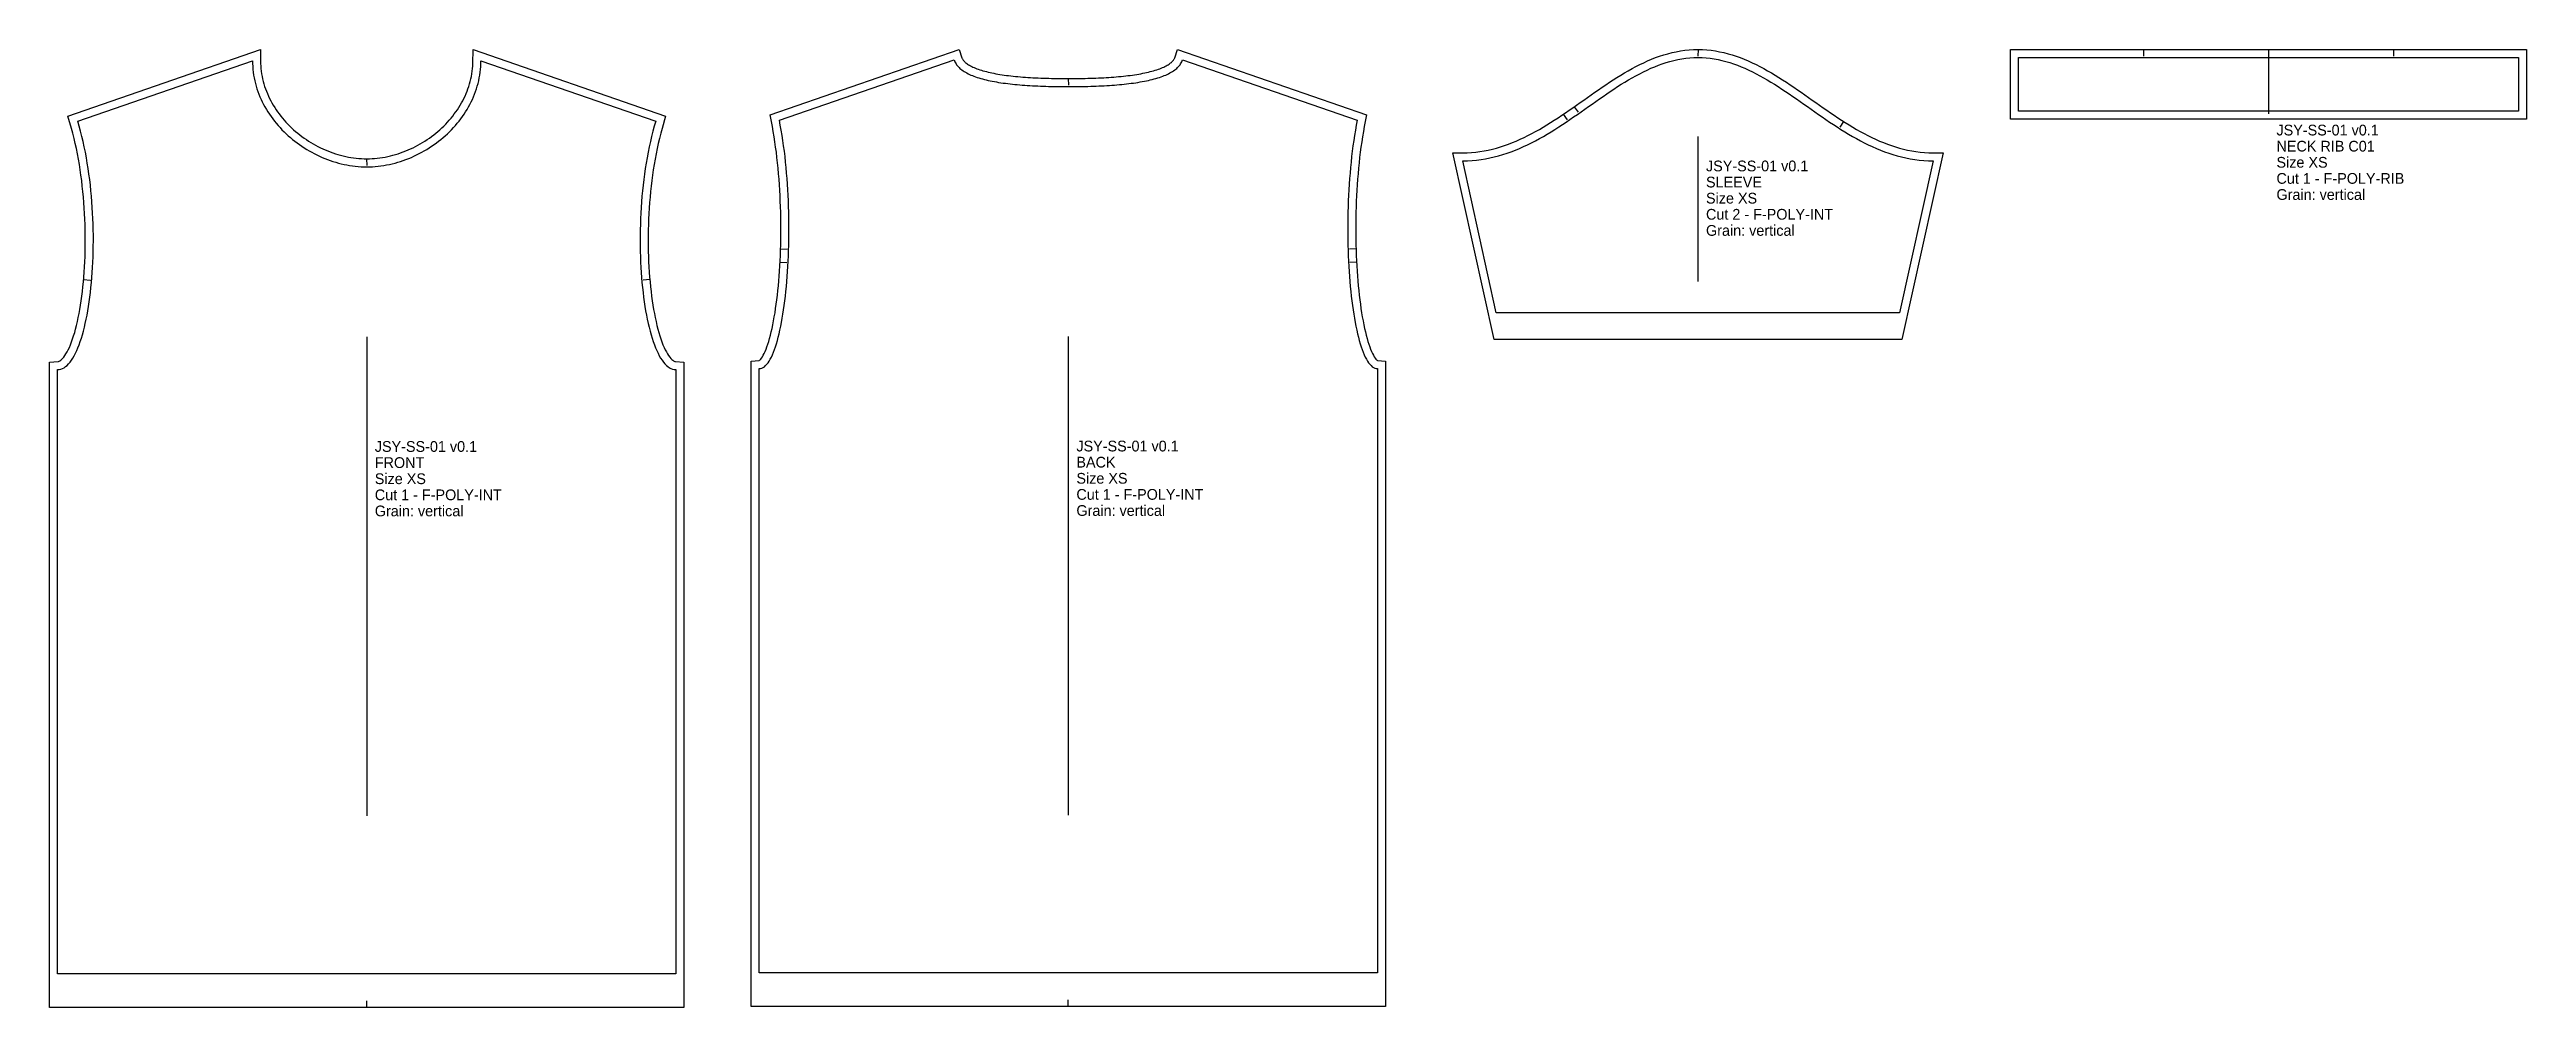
# Model space of a CAD drawing. Header units: millimetres. Extents: x 30 to 1873, y -743 to -30.
import ezdxf

# ---------------------------------------------------------------- set-up
doc = ezdxf.new("R2010")
doc.units = ezdxf.units.MM

msp = doc.modelspace()

# ---------------------------------------------------------------- linework, layer by layer
at = {"layer": '1'}
for points in [[(266, -111.38), (267.96, -111.35), (269.92, -111.27), (271.88, -111.14), (273.84, -110.95), (275.79, -110.71), (277.75, -110.42), (279.69, -110.08), (281.64, -109.68), (283.57, -109.24), (285.5, -108.75), (287.42, -108.21), (289.32, -107.62), (291.22, -106.99), (293.1, -106.31), (294.97, -105.58), (296.82, -104.81), (298.66, -103.99), (300.47, -103.13), (302.27, -102.23), (304.05, -101.29), (305.81, -100.3), (307.54, -99.28), (309.25, -98.21), (310.93, -97.11), (312.59, -95.96), (314.22, -94.78), (315.82, -93.57), (317.38, -92.32), (318.92, -91.03), (320.43, -89.71), (321.9, -88.36), (323.33, -86.97), (324.73, -85.55), (326.1, -84.11), (327.42, -82.63), (328.71, -81.12), (329.95, -79.59), (331.15, -78.03), (332.31, -76.44), (333.43, -74.82), (334.5, -73.19), (335.52, -71.52), (336.5, -69.84), (337.43, -68.13), (338.31, -66.4), (339.14, -64.65), (339.92, -62.89), (340.65, -61.1), (341.33, -59.29), (341.95, -57.47), (342.51, -55.63), (343.02, -53.77), (343.48, -51.9), (343.88, -50.01), (344.22, -48.1), (344.49, -46.19), (344.71, -44.25), (344.87, -42.31), (344.97, -40.35), (345.14, -30), (488.35, -79.57), (485.7, -88.73), (484.7, -92.41), (483.76, -96.16), (482.86, -99.95), (482.03, -103.8), (481.24, -107.69), (480.51, -111.62), (479.82, -115.58), (479.19, -119.57), (478.61, -123.6), (478.08, -127.64), (477.6, -131.7), (477.17, -135.78), (476.78, -139.87), (476.45, -143.96), (476.16, -148.05), (475.91, -152.14), (475.72, -156.23), (475.57, -160.3), (475.47, -164.35), (475.41, -168.39), (475.39, -172.4), (475.42, -176.38), (475.49, -180.33), (475.6, -184.24), (475.75, -188.11), (475.95, -191.93), (476.19, -195.7), (476.46, -199.42), (476.77, -203.08), (477.13, -206.68), (477.52, -210.2), (477.94, -213.66), (478.41, -217.04), (478.91, -220.33), (479.44, -223.54), (480, -226.67), (480.6, -229.69), (481.23, -232.62), (481.9, -235.44), (482.59, -238.15), (483.3, -240.74), (484.05, -243.21), (484.82, -245.56), (485.61, -247.78), (486.42, -249.86), (487.25, -251.8), (488.09, -253.58), (488.93, -255.21), (489.78, -256.68), (490.62, -257.97), (491.45, -259.09), (492.24, -260.04), (492.99, -260.8), (493.68, -261.38), (494.3, -261.81), (494.82, -262.09), (495.26, -262.25), (495.64, -262.34), (502, -262.81), (502, -743.38), (30, -743.38), (30, -262.81), (36.36, -262.34), (36.74, -262.25), (37.18, -262.09), (37.7, -261.81), (38.32, -261.38), (39.01, -260.8), (39.76, -260.04), (40.55, -259.09), (41.38, -257.97), (42.22, -256.68), (43.07, -255.21), (43.91, -253.58), (44.75, -251.8), (45.58, -249.86), (46.39, -247.78), (47.18, -245.56), (47.95, -243.21), (48.7, -240.74), (49.41, -238.15), (50.1, -235.44), (50.77, -232.62), (51.4, -229.69), (52, -226.67), (52.56, -223.54), (53.09, -220.33), (53.59, -217.04), (54.06, -213.66), (54.48, -210.2), (54.87, -206.68), (55.23, -203.08), (55.54, -199.42), (55.81, -195.7), (56.05, -191.93), (56.25, -188.11), (56.4, -184.24), (56.51, -180.33), (56.58, -176.38), (56.61, -172.4), (56.59, -168.39), (56.53, -164.35), (56.43, -160.3), (56.28, -156.23), (56.09, -152.14), (55.84, -148.05), (55.55, -143.96), (55.22, -139.87), (54.83, -135.78), (54.4, -131.7), (53.92, -127.64), (53.39, -123.6), (52.81, -119.57), (52.18, -115.58), (51.49, -111.62), (50.76, -107.69), (49.97, -103.8), (49.14, -99.95), (48.24, -96.16), (47.3, -92.41), (46.3, -88.73), (43.65, -79.57), (186.86, -30), (187.03, -40.35), (187.13, -42.31), (187.29, -44.25), (187.51, -46.19), (187.78, -48.1), (188.12, -50.01), (188.52, -51.9), (188.98, -53.77), (189.49, -55.63), (190.05, -57.47), (190.67, -59.29), (191.35, -61.1), (192.08, -62.89), (192.86, -64.65), (193.69, -66.4), (194.57, -68.13), (195.5, -69.84), (196.48, -71.52), (197.5, -73.19), (198.57, -74.82), (199.69, -76.44), (200.85, -78.03), (202.05, -79.59), (203.29, -81.12), (204.58, -82.63), (205.9, -84.11), (207.27, -85.55), (208.67, -86.97), (210.1, -88.36), (211.57, -89.71), (213.08, -91.03), (214.62, -92.32), (216.18, -93.57), (217.78, -94.78), (219.41, -95.96), (221.07, -97.11), (222.75, -98.21), (224.46, -99.28), (226.19, -100.3), (227.95, -101.29), (229.73, -102.23), (231.53, -103.13), (233.34, -103.99), (235.18, -104.81), (237.03, -105.58), (238.9, -106.31), (240.78, -106.99), (242.68, -107.62), (244.58, -108.21), (246.5, -108.75), (248.43, -109.24), (250.36, -109.68), (252.31, -110.08), (254.25, -110.42), (256.21, -110.71), (258.16, -110.95), (260.12, -111.14), (262.08, -111.27), (264.04, -111.35)], [(788, -51.62), (790.1, -51.62), (792.19, -51.61), (794.27, -51.59), (796.34, -51.57), (798.4, -51.54), (800.44, -51.5), (802.47, -51.45), (804.49, -51.4), (806.49, -51.33), (808.47, -51.26), (810.44, -51.18), (812.39, -51.09), (814.32, -50.99), (816.23, -50.88), (818.12, -50.76), (819.98, -50.64), (821.83, -50.5), (823.65, -50.35), (825.45, -50.19), (827.23, -50.02), (828.98, -49.85), (830.7, -49.66), (832.39, -49.46), (834.06, -49.24), (835.7, -49.02), (837.3, -48.79), (838.88, -48.54), (840.42, -48.29), (841.93, -48.02), (843.41, -47.74), (844.85, -47.45), (846.26, -47.14), (847.62, -46.83), (848.95, -46.5), (850.24, -46.16), (851.49, -45.81), (852.7, -45.45), (853.87, -45.08), (854.99, -44.7), (856.07, -44.31), (857.1, -43.9), (858.09, -43.49), (859.02, -43.07), (859.91, -42.65), (860.74, -42.22), (861.53, -41.78), (862.26, -41.34), (862.94, -40.89), (863.56, -40.45), (864.14, -40), (864.66, -39.56), (865.12, -39.12), (865.54, -38.69), (865.91, -38.27), (866.23, -37.85), (866.51, -37.44), (866.75, -37.04), (866.96, -36.64), (867.13, -36.24), (869.31, -30), (1009.88, -78.66), (1008.18, -87.45), (1007.51, -91.16), (1006.89, -94.93), (1006.3, -98.75), (1005.75, -102.62), (1005.24, -106.53), (1004.76, -110.49), (1004.33, -114.47), (1003.93, -118.49), (1003.56, -122.53), (1003.23, -126.6), (1002.94, -130.68), (1002.69, -134.78), (1002.47, -138.88), (1002.28, -142.99), (1002.13, -147.11), (1002.02, -151.22), (1001.93, -155.32), (1001.88, -159.4), (1001.87, -163.48), (1001.88, -167.53), (1001.93, -171.56), (1002.01, -175.55), (1002.12, -179.52), (1002.27, -183.45), (1002.44, -187.33), (1002.64, -191.17), (1002.88, -194.96), (1003.14, -198.7), (1003.43, -202.37), (1003.75, -205.99), (1004.1, -209.53), (1004.47, -213), (1004.87, -216.4), (1005.3, -219.72), (1005.75, -222.95), (1006.23, -226.09), (1006.74, -229.13), (1007.26, -232.08), (1007.82, -234.92), (1008.39, -237.65), (1008.98, -240.27), (1009.6, -242.77), (1010.23, -245.14), (1010.88, -247.38), (1011.55, -249.49), (1012.22, -251.45), (1012.91, -253.26), (1013.61, -254.92), (1014.3, -256.4), (1014.98, -257.72), (1015.65, -258.84), (1016.28, -259.78), (1016.87, -260.52), (1017.37, -261.05), (1017.77, -261.4), (1018.03, -261.57), (1018.13, -261.62), (1018.1, -261.61), (1024, -262.15), (1024, -742.62), (552, -742.62), (552, -262.15), (557.9, -261.61), (557.87, -261.62), (557.97, -261.57), (558.23, -261.4), (558.63, -261.05), (559.13, -260.52), (559.72, -259.78), (560.35, -258.84), (561.02, -257.72), (561.7, -256.4), (562.39, -254.92), (563.09, -253.26), (563.78, -251.45), (564.45, -249.49), (565.12, -247.38), (565.77, -245.14), (566.4, -242.77), (567.02, -240.27), (567.61, -237.65), (568.18, -234.92), (568.74, -232.08), (569.26, -229.13), (569.77, -226.09), (570.25, -222.95), (570.7, -219.72), (571.13, -216.4), (571.53, -213), (571.9, -209.53), (572.25, -205.99), (572.57, -202.37), (572.86, -198.7), (573.12, -194.96), (573.36, -191.17), (573.56, -187.33), (573.73, -183.45), (573.88, -179.52), (573.99, -175.55), (574.07, -171.56), (574.12, -167.53), (574.13, -163.48), (574.12, -159.4), (574.07, -155.32), (573.98, -151.22), (573.87, -147.11), (573.72, -142.99), (573.53, -138.88), (573.31, -134.78), (573.06, -130.68), (572.77, -126.6), (572.44, -122.53), (572.07, -118.49), (571.67, -114.47), (571.24, -110.49), (570.76, -106.53), (570.25, -102.62), (569.7, -98.75), (569.11, -94.93), (568.49, -91.16), (567.82, -87.45), (566.12, -78.66), (706.69, -30), (708.87, -36.24), (709.04, -36.64), (709.25, -37.04), (709.49, -37.44), (709.77, -37.85), (710.09, -38.27), (710.46, -38.69), (710.88, -39.12), (711.34, -39.56), (711.86, -40), (712.44, -40.45), (713.06, -40.89), (713.74, -41.34), (714.47, -41.78), (715.26, -42.22), (716.09, -42.65), (716.98, -43.07), (717.91, -43.49), (718.9, -43.9), (719.93, -44.31), (721.01, -44.7), (722.13, -45.08), (723.3, -45.45), (724.51, -45.81), (725.76, -46.16), (727.05, -46.5), (728.38, -46.83), (729.74, -47.14), (731.15, -47.45), (732.59, -47.74), (734.07, -48.02), (735.58, -48.29), (737.12, -48.54), (738.7, -48.79), (740.3, -49.02), (741.94, -49.24), (743.61, -49.46), (745.3, -49.66), (747.02, -49.85), (748.77, -50.02), (750.55, -50.19), (752.35, -50.35), (754.17, -50.5), (756.02, -50.64), (757.88, -50.76), (759.77, -50.88), (761.68, -50.99), (763.61, -51.09), (765.56, -51.18), (767.53, -51.26), (769.51, -51.33), (771.51, -51.4), (773.53, -51.45), (775.56, -51.5), (777.6, -51.54), (779.66, -51.57), (781.73, -51.59), (783.81, -51.61), (785.9, -51.62)], [(1256.44, -30), (1259.74, -30.07), (1263, -30.27), (1266.23, -30.6), (1269.43, -31.06), (1272.59, -31.63), (1275.72, -32.32), (1278.82, -33.11), (1281.89, -34.01), (1284.92, -35), (1287.93, -36.08), (1290.9, -37.26), (1293.85, -38.51), (1296.78, -39.84), (1299.68, -41.24), (1302.56, -42.7), (1305.42, -44.23), (1308.25, -45.81), (1311.07, -47.45), (1313.88, -49.13), (1316.67, -50.86), (1319.45, -52.63), (1322.21, -54.43), (1324.97, -56.26), (1327.72, -58.12), (1330.46, -60), (1333.19, -61.89), (1335.93, -63.8), (1338.66, -65.71), (1341.38, -67.63), (1344.11, -69.56), (1346.84, -71.47), (1349.57, -73.38), (1352.31, -75.27), (1355.05, -77.15), (1357.79, -79.01), (1360.54, -80.84), (1363.3, -82.64), (1366.07, -84.41), (1368.85, -86.14), (1371.64, -87.83), (1374.44, -89.47), (1377.26, -91.06), (1380.09, -92.6), (1382.93, -94.08), (1385.79, -95.5), (1388.67, -96.86), (1391.56, -98.14), (1394.48, -99.36), (1397.41, -100.49), (1400.37, -101.55), (1403.35, -102.52), (1406.35, -103.41), (1409.38, -104.2), (1412.43, -104.9), (1415.52, -105.5), (1418.63, -106.01), (1421.78, -106.4), (1424.96, -106.69), (1428.18, -106.87), (1438.88, -107.06), (1408.16, -246), (1104.72, -246), (1074, -107.06), (1084.7, -106.87), (1087.92, -106.69), (1091.11, -106.4), (1094.25, -106.01), (1097.37, -105.5), (1100.45, -104.9), (1103.51, -104.2), (1106.54, -103.41), (1109.54, -102.52), (1112.52, -101.55), (1115.47, -100.49), (1118.41, -99.36), (1121.32, -98.14), (1124.21, -96.86), (1127.09, -95.5), (1129.95, -94.08), (1132.79, -92.6), (1135.62, -91.06), (1138.44, -89.47), (1141.24, -87.83), (1144.03, -86.14), (1146.81, -84.41), (1149.58, -82.64), (1152.34, -80.84), (1155.09, -79.01), (1157.84, -77.15), (1160.58, -75.27), (1163.31, -73.38), (1166.04, -71.47), (1168.77, -69.56), (1171.5, -67.63), (1174.23, -65.71), (1176.96, -63.8), (1179.69, -61.89), (1182.43, -60), (1185.17, -58.12), (1187.91, -56.26), (1190.67, -54.43), (1193.44, -52.63), (1196.22, -50.86), (1199.01, -49.13), (1201.81, -47.45), (1204.63, -45.81), (1207.47, -44.23), (1210.33, -42.7), (1213.2, -41.24), (1216.1, -39.84), (1219.03, -38.51), (1221.98, -37.26), (1224.96, -36.08), (1227.96, -35), (1231, -34.01), (1234.06, -33.11), (1237.16, -32.32), (1240.29, -31.63), (1243.45, -31.06), (1246.65, -30.6), (1249.88, -30.27), (1253.15, -30.07)], [(1488.88, -30), (1872.88, -30), (1872.88, -82), (1488.88, -82)]]:
    msp.add_lwpolyline(points, close=True, dxfattribs=at)
at = {"layer": '14'}
for points in [[(1256.44, -36), (1259.49, -36.06), (1262.51, -36.25), (1265.5, -36.56), (1268.47, -36.98), (1271.41, -37.51), (1274.34, -38.16), (1277.23, -38.9), (1280.11, -39.74), (1282.97, -40.67), (1285.81, -41.7), (1288.63, -42.81), (1291.44, -44), (1294.23, -45.27), (1297.01, -46.61), (1299.78, -48.02), (1302.54, -49.49), (1305.28, -51.03), (1308.02, -52.62), (1310.75, -54.26), (1313.48, -55.94), (1316.2, -57.67), (1318.92, -59.44), (1321.63, -61.25), (1324.34, -63.08), (1327.05, -64.94), (1329.77, -66.82), (1332.48, -68.71), (1335.2, -70.62), (1337.93, -72.54), (1340.66, -74.46), (1343.4, -76.39), (1346.15, -78.3), (1348.9, -80.21), (1351.67, -82.11), (1354.45, -83.99), (1357.24, -85.85), (1360.05, -87.68), (1362.87, -89.48), (1365.71, -91.25), (1368.57, -92.98), (1371.45, -94.67), (1374.35, -96.31), (1377.27, -97.9), (1380.21, -99.43), (1383.18, -100.91), (1386.17, -102.32), (1389.19, -103.66), (1392.24, -104.93), (1395.32, -106.12), (1398.43, -107.23), (1401.57, -108.25), (1404.74, -109.19), (1407.94, -110.03), (1411.19, -110.77), (1414.46, -111.41), (1417.78, -111.95), (1421.13, -112.37), (1424.53, -112.68), (1427.96, -112.86), (1431.44, -112.93), (1406.44, -226), (1106.44, -226), (1081.44, -112.93), (1084.92, -112.86), (1088.36, -112.68), (1091.75, -112.37), (1095.1, -111.95), (1098.42, -111.41), (1101.7, -110.77), (1104.94, -110.03), (1108.15, -109.19), (1111.32, -108.25), (1114.46, -107.23), (1117.56, -106.12), (1120.64, -104.93), (1123.69, -103.66), (1126.71, -102.32), (1129.7, -100.91), (1132.67, -99.43), (1135.61, -97.9), (1138.54, -96.31), (1141.43, -94.67), (1144.31, -92.98), (1147.17, -91.25), (1150.01, -89.48), (1152.83, -87.68), (1155.64, -85.85), (1158.43, -83.99), (1161.21, -82.11), (1163.98, -80.21), (1166.74, -78.3), (1169.48, -76.39), (1172.22, -74.46), (1174.95, -72.54), (1177.68, -70.62), (1180.4, -68.71), (1183.12, -66.82), (1185.83, -64.94), (1188.54, -63.08), (1191.25, -61.25), (1193.97, -59.44), (1196.68, -57.67), (1199.4, -55.94), (1202.13, -54.26), (1204.86, -52.62), (1207.6, -51.03), (1210.35, -49.49), (1213.1, -48.02), (1215.87, -46.61), (1218.65, -45.27), (1221.44, -44), (1224.25, -42.81), (1227.07, -41.7), (1229.91, -40.67), (1232.77, -39.74), (1235.65, -38.9), (1238.55, -38.16), (1241.47, -37.51), (1244.41, -36.98), (1247.38, -36.56), (1250.37, -36.25), (1253.39, -36.06)], [(1494.88, -36), (1866.88, -36), (1866.88, -76), (1494.88, -76)], [(266, -117.38), (268.12, -117.35), (270.25, -117.26), (272.37, -117.12), (274.49, -116.91), (276.6, -116.65), (278.71, -116.34), (280.81, -115.97), (282.9, -115.55), (284.98, -115.07), (287.05, -114.54), (289.11, -113.97), (291.16, -113.33), (293.19, -112.65), (295.21, -111.92), (297.21, -111.15), (299.19, -110.32), (301.16, -109.45), (303.1, -108.53), (305.03, -107.56), (306.93, -106.55), (308.8, -105.5), (310.65, -104.4), (312.48, -103.27), (314.28, -102.08), (316.05, -100.86), (317.79, -99.6), (319.5, -98.3), (321.18, -96.96), (322.83, -95.59), (324.44, -94.17), (326.01, -92.72), (327.55, -91.24), (329.05, -89.72), (330.52, -88.16), (331.94, -86.58), (333.32, -84.96), (334.66, -83.31), (335.95, -81.62), (337.2, -79.91), (338.41, -78.17), (339.56, -76.4), (340.67, -74.6), (341.73, -72.78), (342.74, -70.93), (343.7, -69.05), (344.6, -67.15), (345.45, -65.23), (346.24, -63.28), (346.98, -61.31), (347.66, -59.32), (348.27, -57.31), (348.83, -55.27), (349.33, -53.22), (349.77, -51.15), (350.14, -49.06), (350.45, -46.96), (350.69, -44.83), (350.86, -42.7), (350.96, -40.55), (351, -38.38), (481, -83.38), (479.92, -87.11), (478.89, -90.9), (477.93, -94.74), (477.01, -98.63), (476.15, -102.56), (475.35, -106.54), (474.6, -110.56), (473.9, -114.6), (473.26, -118.68), (472.67, -122.78), (472.13, -126.9), (471.64, -131.04), (471.19, -135.18), (470.8, -139.34), (470.46, -143.5), (470.17, -147.67), (469.92, -151.82), (469.72, -155.97), (469.57, -160.11), (469.47, -164.23), (469.41, -168.33), (469.39, -172.41), (469.42, -176.45), (469.49, -180.47), (469.6, -184.44), (469.76, -188.38), (469.96, -192.27), (470.2, -196.11), (470.48, -199.9), (470.8, -203.63), (471.16, -207.3), (471.56, -210.9), (471.99, -214.43), (472.47, -217.89), (472.98, -221.27), (473.53, -224.57), (474.11, -227.78), (474.73, -230.91), (475.38, -233.93), (476.07, -236.86), (476.79, -239.69), (477.54, -242.41), (478.32, -245.01), (479.14, -247.51), (479.99, -249.88), (480.87, -252.13), (481.77, -254.25), (482.71, -256.24), (483.67, -258.1), (484.67, -259.81), (485.69, -261.39), (486.73, -262.81), (487.81, -264.08), (488.91, -265.2), (490.03, -266.15), (491.18, -266.94), (492.35, -267.57), (493.54, -268.01), (494.76, -268.29), (496, -268.38), (496, -718.38), (36, -718.38), (36, -268.38), (37.24, -268.29), (38.46, -268.01), (39.65, -267.57), (40.82, -266.94), (41.97, -266.15), (43.09, -265.2), (44.19, -264.08), (45.27, -262.81), (46.31, -261.39), (47.33, -259.81), (48.33, -258.1), (49.29, -256.24), (50.23, -254.25), (51.13, -252.13), (52.01, -249.88), (52.86, -247.51), (53.68, -245.01), (54.46, -242.41), (55.21, -239.69), (55.93, -236.86), (56.62, -233.93), (57.27, -230.91), (57.89, -227.78), (58.47, -224.57), (59.02, -221.27), (59.53, -217.89), (60.01, -214.43), (60.44, -210.9), (60.84, -207.3), (61.2, -203.63), (61.52, -199.9), (61.8, -196.11), (62.04, -192.27), (62.24, -188.38), (62.4, -184.44), (62.51, -180.47), (62.58, -176.45), (62.61, -172.41), (62.59, -168.33), (62.53, -164.23), (62.43, -160.11), (62.28, -155.97), (62.08, -151.82), (61.83, -147.67), (61.54, -143.5), (61.2, -139.34), (60.81, -135.18), (60.36, -131.04), (59.87, -126.9), (59.33, -122.78), (58.74, -118.68), (58.1, -114.6), (57.4, -110.56), (56.65, -106.54), (55.85, -102.56), (54.99, -98.63), (54.07, -94.74), (53.11, -90.9), (52.08, -87.11), (51, -83.38), (181, -38.38), (181.04, -40.55), (181.14, -42.7), (181.31, -44.83), (181.55, -46.96), (181.86, -49.06), (182.23, -51.15), (182.67, -53.22), (183.17, -55.27), (183.73, -57.31), (184.34, -59.32), (185.02, -61.31), (185.76, -63.28), (186.55, -65.23), (187.4, -67.15), (188.3, -69.05), (189.26, -70.93), (190.27, -72.78), (191.33, -74.6), (192.44, -76.4), (193.59, -78.17), (194.8, -79.91), (196.05, -81.62), (197.34, -83.31), (198.68, -84.96), (200.06, -86.58), (201.48, -88.16), (202.95, -89.72), (204.45, -91.24), (205.99, -92.72), (207.56, -94.17), (209.17, -95.59), (210.82, -96.96), (212.5, -98.3), (214.21, -99.6), (215.95, -100.86), (217.72, -102.08), (219.52, -103.27), (221.35, -104.4), (223.2, -105.5), (225.07, -106.55), (226.97, -107.56), (228.9, -108.53), (230.84, -109.45), (232.81, -110.32), (234.79, -111.15), (236.79, -111.92), (238.81, -112.65), (240.84, -113.33), (242.89, -113.97), (244.95, -114.54), (247.02, -115.07), (249.1, -115.55), (251.19, -115.97), (253.29, -116.34), (255.4, -116.65), (257.51, -116.91), (259.63, -117.12), (261.75, -117.26), (263.88, -117.35)], [(788, -57.62), (790.12, -57.62), (792.23, -57.61), (794.33, -57.59), (796.43, -57.57), (798.5, -57.54), (800.57, -57.5), (802.63, -57.45), (804.67, -57.39), (806.69, -57.33), (808.71, -57.25), (810.7, -57.17), (812.68, -57.08), (814.64, -56.98), (816.58, -56.87), (818.51, -56.75), (820.41, -56.62), (822.3, -56.48), (824.16, -56.33), (826, -56.17), (827.81, -56), (829.61, -55.81), (831.38, -55.62), (833.12, -55.41), (834.84, -55.19), (836.53, -54.96), (838.2, -54.72), (839.83, -54.47), (841.44, -54.2), (843.02, -53.92), (844.56, -53.62), (846.08, -53.32), (847.56, -53), (849.01, -52.66), (850.43, -52.32), (851.81, -51.95), (853.16, -51.58), (854.47, -51.19), (855.75, -50.78), (856.99, -50.36), (858.19, -49.92), (859.35, -49.47), (860.47, -49), (861.55, -48.52), (862.59, -48.02), (863.59, -47.5), (864.54, -46.97), (865.45, -46.42), (866.32, -45.85), (867.14, -45.26), (867.92, -44.66), (868.65, -44.04), (869.33, -43.4), (869.97, -42.75), (870.55, -42.07), (871.09, -41.38), (871.57, -40.67), (872.01, -39.94), (872.39, -39.19), (872.72, -38.41), (873, -37.62), (1003, -82.62), (1002.28, -86.36), (1001.6, -90.14), (1000.96, -93.98), (1000.36, -97.87), (999.8, -101.81), (999.28, -105.79), (998.8, -109.8), (998.36, -113.85), (997.95, -117.92), (997.58, -122.02), (997.25, -126.14), (996.96, -130.28), (996.7, -134.43), (996.48, -138.59), (996.29, -142.75), (996.13, -146.91), (996.02, -151.07), (995.93, -155.22), (995.88, -159.36), (995.87, -163.48), (995.88, -167.58), (995.93, -171.65), (996.01, -175.7), (996.13, -179.71), (996.27, -183.69), (996.45, -187.63), (996.65, -191.52), (996.89, -195.36), (997.15, -199.14), (997.45, -202.87), (997.77, -206.54), (998.13, -210.15), (998.51, -213.68), (998.92, -217.14), (999.35, -220.52), (999.82, -223.82), (1000.31, -227.03), (1000.82, -230.15), (1001.37, -233.18), (1001.93, -236.11), (1002.53, -238.93), (1003.14, -241.65), (1003.78, -244.26), (1004.45, -246.75), (1005.14, -249.12), (1005.85, -251.38), (1006.58, -253.5), (1007.34, -255.49), (1008.12, -257.34), (1008.92, -259.06), (1009.74, -260.63), (1010.58, -262.06), (1011.44, -263.33), (1012.32, -264.44), (1013.22, -265.4), (1014.14, -266.19), (1015.08, -266.81), (1016.03, -267.26), (1017.01, -267.53), (1018, -267.62), (1018, -717.62), (558, -717.62), (558, -267.62), (558.99, -267.53), (559.97, -267.26), (560.92, -266.81), (561.86, -266.19), (562.78, -265.4), (563.68, -264.44), (564.56, -263.33), (565.42, -262.06), (566.26, -260.63), (567.08, -259.06), (567.88, -257.34), (568.66, -255.49), (569.42, -253.5), (570.15, -251.38), (570.86, -249.12), (571.55, -246.75), (572.22, -244.26), (572.86, -241.65), (573.47, -238.93), (574.07, -236.11), (574.63, -233.18), (575.18, -230.15), (575.69, -227.03), (576.18, -223.82), (576.65, -220.52), (577.08, -217.14), (577.49, -213.68), (577.87, -210.15), (578.23, -206.54), (578.55, -202.87), (578.85, -199.14), (579.11, -195.36), (579.35, -191.52), (579.55, -187.63), (579.73, -183.69), (579.87, -179.71), (579.99, -175.7), (580.07, -171.65), (580.12, -167.58), (580.13, -163.48), (580.12, -159.36), (580.07, -155.22), (579.98, -151.07), (579.87, -146.91), (579.71, -142.75), (579.52, -138.59), (579.3, -134.43), (579.04, -130.28), (578.75, -126.14), (578.42, -122.02), (578.05, -117.92), (577.64, -113.85), (577.2, -109.8), (576.72, -105.79), (576.2, -101.81), (575.64, -97.87), (575.04, -93.98), (574.4, -90.14), (573.72, -86.36), (573, -82.62), (703, -37.62), (703.28, -38.41), (703.61, -39.19), (703.99, -39.94), (704.43, -40.67), (704.91, -41.38), (705.45, -42.07), (706.03, -42.75), (706.67, -43.4), (707.35, -44.04), (708.08, -44.66), (708.86, -45.26), (709.68, -45.85), (710.55, -46.42), (711.46, -46.97), (712.41, -47.5), (713.41, -48.02), (714.45, -48.52), (715.53, -49), (716.65, -49.47), (717.81, -49.92), (719.01, -50.36), (720.25, -50.78), (721.53, -51.19), (722.84, -51.58), (724.19, -51.95), (725.57, -52.32), (726.99, -52.66), (728.44, -53), (729.92, -53.32), (731.44, -53.62), (732.98, -53.92), (734.56, -54.2), (736.17, -54.47), (737.8, -54.72), (739.47, -54.96), (741.16, -55.19), (742.88, -55.41), (744.62, -55.62), (746.39, -55.81), (748.19, -56), (750, -56.17), (751.84, -56.33), (753.7, -56.48), (755.59, -56.62), (757.49, -56.75), (759.42, -56.87), (761.36, -56.98), (763.32, -57.08), (765.3, -57.17), (767.29, -57.25), (769.31, -57.33), (771.33, -57.39), (773.37, -57.45), (775.43, -57.5), (777.5, -57.54), (779.57, -57.57), (781.67, -57.59), (783.77, -57.61), (785.88, -57.62)]]:
    msp.add_lwpolyline(points, close=True, dxfattribs=at)
at = {"layer": '4'}
for p, q in [((1256.58, -30), (1256.47, -35)), ((1587.88, -30), (1587.88, -35)), ((1680.88, -30), (1680.88, -35)), ((1773.88, -30), (1773.88, -35)), ((788, -51.62), (788.01, -56.62)), ((1164.45, -72.59), (1167.31, -76.68)), ((1156.28, -78.2), (1159.08, -82.34)), ((1364.82, -83.61), (1362.13, -87.82)), ((265.93, -111.38), (266, -116.38)), ((573.91, -178.45), (578.9, -178.59)), ((1002.09, -178.45), (997.1, -178.59)), ((55.38, -201.23), (60.37, -201.66)), ((476.62, -201.23), (471.63, -201.66)), ((573.51, -188.29), (578.5, -188.56)), ((1002.49, -188.29), (997.5, -188.56)), ((266, -743.38), (266, -738.38)), ((788, -742.62), (788, -737.62))]:
    msp.add_line(p, q, dxfattribs=at)
at = {"layer": '7'}
for p, q in [((1680.88, -34), (1680.88, -78)), ((1256.44, -94.8), (1256.44, -202.8)), ((266, -244.01), (266, -600.7)), ((788, -243.79), (788, -600.1))]:
    msp.add_line(p, q, dxfattribs=at)

# ---------------------------------------------------------------- texts
at = {"layer": '15'}
for s, p in [('JSY-SS-01 v0.1', (1686.88, -94)), ('Size XS', (1686.88, -118)), ('NECK RIB C01', (1686.88, -106)), ('JSY-SS-01 v0.1', (1262.44, -120.72)), ('SLEEVE', (1262.44, -132.72)), ('Cut 1 - F-POLY-RIB', (1686.88, -130)), ('Size XS', (1262.44, -144.72)), ('Grain: vertical', (1686.88, -142)), ('Cut 2 - F-POLY-INT', (1262.44, -156.72)), ('Grain: vertical', (1262.44, -168.72)), ('JSY-SS-01 v0.1', (272, -329.62)), ('JSY-SS-01 v0.1', (794, -329.3)), ('Size XS', (272, -353.62)), ('FRONT', (272, -341.62)), ('Size XS', (794, -353.3)), ('BACK', (794, -341.3)), ('Cut 1 - F-POLY-INT', (272, -365.62)), ('Cut 1 - F-POLY-INT', (794, -365.3)), ('Grain: vertical', (272, -377.62)), ('Grain: vertical', (794, -377.3))]:
    msp.add_text(s, height=8, dxfattribs=at).set_placement(p)

doc.saveas('drawing.dxf')
